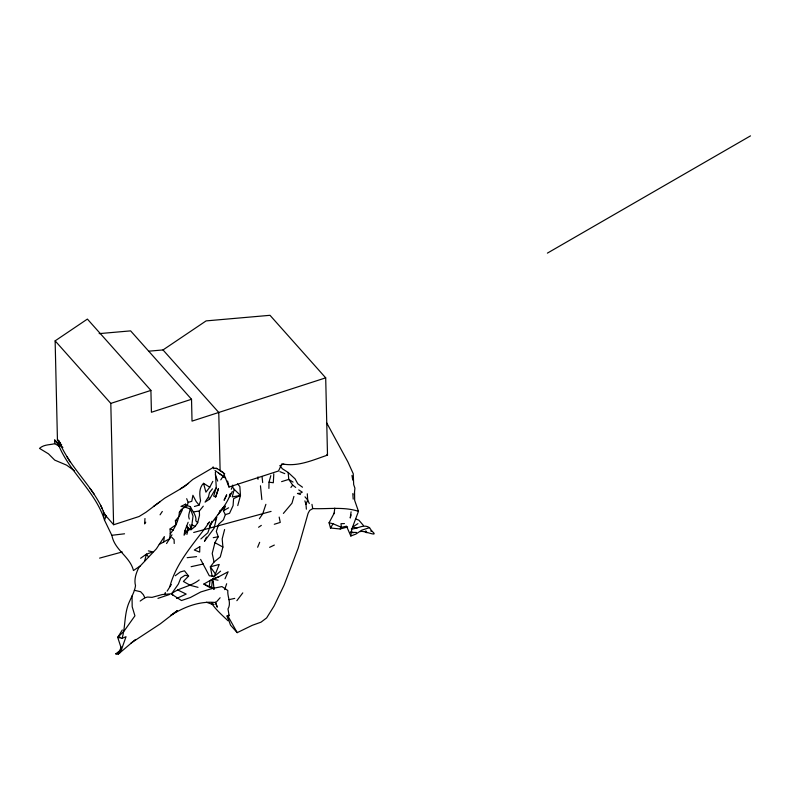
<?xml version="1.0" encoding="UTF-8"?>
<svg xmlns="http://www.w3.org/2000/svg" width="790" height="790" viewBox="0 0 790 790"><rect width="100%" height="100%" fill="white"/><g stroke="black" fill="none" stroke-linecap="round" stroke-linejoin="round"><path stroke-width="1.19" d="M54.708 440.149L54.747 443.684L59.714 446.488L58.44 443.397L54.708 440.149L59.714 446.488M215.275 496.851L213.675 496.081L216.272 487.608L215.364 472.055M186.677 498.688L188.148 502.361L187.309 505.639L181.216 509.54L179.389 512.226C178.777 519.86 175.301 527.878 170.255 533.734L169.603 538.76L166.562 543.54M268.896 488.418L269.025 482.157L270.812 475.659M232.754 485.09L232.675 487.252L234.215 489.356L240.476 495.419L237.75 505.59M159.234 544.379L163.668 541.999L164.35 536.588L156.43 548.764L138.922 567.378C136.107 572.938 133.865 579.445 135.515 585.716C134.705 591.315 131.93 596.134 129.629 601.239C124.02 613.04 125.719 626.154 122.104 638.29L117.73 637.402L122.312 629.946M273.804 473.872L273.31 482.749L269.025 482.157M144.975 518.517L144.609 523.879L145.745 522.17M354.246 494.994L354.907 488.131L353.673 484.616L353.249 473.753L347.886 461.903L326.793 423.035M334.081 513.678L334.802 508.089M354.562 492.772L354.671 500.416L358.472 511.337L351.767 529.162L350.829 536.005L355.885 534.08L361.8 530.149L369.532 527.661L371.833 531.147M351.076 511.831L350.247 518.023L351.046 514.813M186.904 534.395L188.04 529.952L186.47 525.814L188.464 528.095L191.259 529.567L193.036 516.097L190.479 509.066L185.156 507.121L185.571 504.178L187.309 505.639L190.41 506.647C192.326 511.229 196.789 515.544 195.831 520.867L197.678 522.743L195.229 526.347L191.259 529.567L188.04 529.952L184.07 535.195L184.742 531.077L188.129 522.279M225.002 578.793L228.122 571.782L218.978 576.661L212.451 579.09L211.513 588.609M188.04 529.952L188.464 528.095M216.272 487.608L209.557 499.181L205.074 502.124L208.471 496.841L209.518 492.526L212.431 488.832M197.678 522.743L199.514 515.248L199.327 511.012L203.287 506.173M225.525 506.113L223.363 510.784L225.338 514.636L223.422 519.85L218.642 524.274L216.322 531.423L218.247 536.765L214.929 542.651L212.214 553.484L214.05 562.006L210.347 566.815L212.184 576.374M144.669 560.949L146.427 554.136L152.905 551.924L148.382 550.867M234.215 489.356L232.25 496.94L240.476 495.419L239.844 486.502L237.474 483.915M224.607 529.527L222.188 538.899L222.899 547.065L220.272 556.96L214.05 562.006M164.745 594.742L165.337 592.451M230.552 493.424C226.592 506.173 216.154 515.396 209.459 526.525L210.782 523.336M293.92 496.426L291.984 503.191L283.393 513.411M211.848 521.301L207.829 532.766L200.858 538.928M169.88 586.516C176.506 561.512 195.071 542.473 209.577 521.923L207.365 524.086M265.884 504.326L262.715 513.826L259.377 518.754M194.429 506.489L199.1 505.087L200.561 500.742C199.514 494.807 198.843 487.973 203.524 483.332L209.755 487.242L212.806 481.367M358.472 511.337C343.848 506.479 327.781 509.264 312.741 508.592L309.67 510.429L308.08 513.352L298.215 548.092L284.124 585.104L274.061 606.039L266.645 617.908L261.006 622.174L252.277 625.315L237.197 632.652L230.522 625.157L228.053 618.195L229.051 615.222L227.994 608.981C231.559 602.918 227.165 596.697 227.836 590.535L221.951 586.585L211.878 588.59L200.798 591.947L190.341 597.536L181.473 600.538L171.015 593.794L162.296 594.534L152.065 597.358L147.503 597.062L144.886 597.773L140.166 601.062M224.676 589.617L226.661 583.741M230.799 493.582L229.643 496.732L232.309 491.459M306.372 509.185L305.997 504.445L307.685 499.981L307.3 493.79M140.116 566.035L133.471 570.538C129.955 556.417 114.619 550.196 111.923 535.521L104.517 520.166L106.166 515.85M231.292 489.277L232.576 486.028M215.403 573.994L219.215 564.445L210.347 566.815L215.403 573.994L213.636 577.056M121.176 647.02L118.322 654.13L115.804 653.873L121.581 649.252L126.044 636.691L122.104 638.29M257.649 547.253L259.673 542.315M149.182 351.145L163.007 349.94L206.111 320.898L270.012 315.309L325.697 377.847L327.504 455.129C312.712 460.096 297.781 467.078 281.882 463.858L278.524 470.988L228.991 487.035L223.264 472.509L216.144 468.085M206.476 537.072L204.472 541.318L214.07 528.224L216.756 517.114L215.038 520.235M334.526 512.562L329.065 522.773L330.497 528.006L340.194 528.984L347.59 526.989M218.247 514.557L220.321 510.498M171.973 534.8L169.603 538.76L163.668 541.999M330.497 528.006L333.054 523.76L341.408 527.325L346.514 526.18L350.829 536.005M229.406 495.458L230.591 493.503M167.134 591.147L171.331 584.491M220.775 479.836L223.244 476.113L218.484 473.003M160.064 514.813L162.315 511.446M173.03 595.314L171.786 593.497L178.372 584.057L180.782 578.033L185.087 575.229L188.613 576.068L183.379 581.46L190.232 585.311L198.023 587.345M340.194 528.984L341.408 527.325L340.994 523.681L344.44 523.592M290.927 487.43L292.656 485.1L288.785 479.392L288.143 472.45L282.356 468.766L279.828 465.547M236.862 600.696L242.787 592.885M209.755 487.242L205.923 492.16L203.524 483.332M219.541 512.582L224.478 506.538L219.61 511.337M216.361 602.01L220.114 597.754M170.255 533.734L170.097 528.964L175.884 524.777L175.39 520.64L179.32 516.295L182.51 509.58L179.389 512.226M135.505 639.466L118.322 654.13L121.581 649.252L117.73 637.402L124.218 630.894L134.922 615.845L132.187 606.75L132.039 595.956M100.676 505.383L104.784 514.576L113.651 524.758L139.099 516.502L145.972 512.266L164.656 498.184L184.258 486.719L192.77 479.471L212.698 467.818L216.894 468.628M220.598 571.14L214.515 576.315L209.301 575.792L200.611 559.379M175.271 575.742L180.268 571.97L184.455 570.795L188.613 576.068M188.583 483.342L180.337 488.812M153.408 506.499L160.084 501.709M140.6 558.263L146.427 554.136L148.599 557.059M60.099 443.585L57.433 439.536L55.132 340.855L87.394 319.081L150.91 390.408L151.423 412.262L191.526 399.276L192.029 421.119L325.697 377.847M258.577 527.256L261.332 525.389M130.992 643.08L160.281 623.843L177.503 610.532L170.531 615.568C183.843 607.085 199.169 600.953 215.216 602.464L217.299 607.145L215.453 601.99M211.651 579.613L203.859 584.047L213.902 589.004M357.919 523.632L352.676 527.078L356.981 528.026M171.786 593.497C180.12 587.256 191.042 586.545 199.198 579.959M547.391 253.126L750.5 135.87M223.363 510.784L228.606 507.782M185.571 504.178L180.999 506.4L185.156 507.121M269.637 547.322L274.337 545.061M240.476 495.419L233.583 498.668L233.08 505.63L229.544 513.293L225.338 514.636M176.575 598.465L186.193 594.08L177.651 589.933M218.978 576.661L210.051 580.66L209.143 587.217L209.133 586.318L211.888 587.938M157.961 598.376L169.208 594.613M55.132 340.855L110.807 403.394L150.91 390.408M229.051 615.222L226.73 615.973L228.053 618.195M281.605 481.633L288.785 479.392L293.05 482.088M274.288 524.274L280.243 522.417L279.176 517.085M188.148 502.361L191.773 501.314L192.908 495.3L196.177 501.571L199.1 505.087M99.599 558.125L122.223 551.963M193.678 532.49L271.079 511.397M281.349 464.816L283.887 464.125M115.804 653.873L119.902 652.797M191.121 566.697L203.346 563.991M228.982 599.649L234.739 598.395M213.231 537.674L218.247 536.765M193.274 511.93L199.327 511.012M351.353 528.945C357.603 529.093 363.548 523.543 369.532 527.661M111.815 535.294L124.544 533.793M187.141 557.681L196.552 556.634M99.135 333.627L130.617 330.872L191.526 399.276M163.007 349.94L218.761 412.469L220.124 470.652L224.735 473.812M117.73 637.402L120.11 637.204M175.39 520.64L177.316 520.61M350.404 532.332L356.497 532.46M360.428 531.63C363.351 529.902 380.217 538.168 371.922 531.147L370.717 530.999M225.654 478.187L214.959 470.435M54.767 440.208L57.897 443.338L61.669 444.75M212.451 579.09L218.05 580.206M134.31 590.278L140.62 591.73L143.346 594.673L144.886 597.773M329.065 522.773L333.054 523.76M300.407 494.52L297.455 493.454L300.24 493.256L302.284 492.16L298.719 489.909M206.506 602.237L212.816 604.557M355.767 519L358.867 520.176L363.538 525.607M170.097 528.964L173.316 530.258M279.907 471.65L284.795 473.625M191.98 524.945L195.229 526.347M184.742 531.077L186.677 532.134L185.551 529.754M214.929 542.651L222.899 547.065M54.747 443.684C49.355 445.086 44.043 444.336 39.5 448.384L48.467 453.835L54.737 460.116L66.617 465.152L74.527 470.86M203.859 584.047L208.086 586.585M211.473 602.859L214.041 604.528M365.029 531.502L366.906 532.766L365.839 530.841M302.491 487.203L297.781 483.806L295.075 478.859L288.143 472.45M351.096 531.463L353.091 532.894M57.433 439.536L60.692 443.397M219.482 470.169L220.084 470.544M292.656 485.1L295.687 487.43M58.44 443.397L62.884 447.436M228.043 620.792C222.188 615.252 215.956 609.821 211.572 603.205M171.805 537.358L174.106 539.649L174.215 543.481M326.853 454.408L327.504 455.129M113.602 524.708L110.807 403.394M304.999 496.831L307.685 499.981L309.295 503.526M102.236 508.503C90.653 483.964 68.671 466.031 58.776 440.504M90.129 488.477L94.188 494.224M212.174 580.472L213.32 582.339L214.031 589.37M67.13 456.887L70.112 461.962M227.875 615.993L237.197 632.652M57.897 443.338C68.75 471.778 95.343 490.975 104.517 520.166M208.471 496.841L209.557 499.181M223.244 476.113L223.718 477.387M215.324 474.731L217.694 481.1M213.083 466.841L213.725 468.756M304.891 500.88L305.997 504.445M189.807 524.609L191.259 529.567M227.599 481.071L228.991 487.035M212.638 578.764L213.32 582.339M311.961 504.346L312.741 508.592M189.294 519.05C187.339 514.715 190.755 510.873 190.41 506.647M351.985 475.412L352.735 480.053M260.463 485.781L261.846 499.557M262.043 476.488L262.675 482.572M103.312 511.09L103.806 517.559M352.814 493.592L353.209 499.122M257.965 476.933L258.004 479.293M199.811 546.66L199.682 552.092L194.291 550.008L199.811 546.66M218.465 488.536L215.71 496.93L218.465 488.536M226.641 495.004L224.182 500.08L226.641 495.004M106.403 516.62L103.994 513.174L106.403 516.62"/></g></svg>
